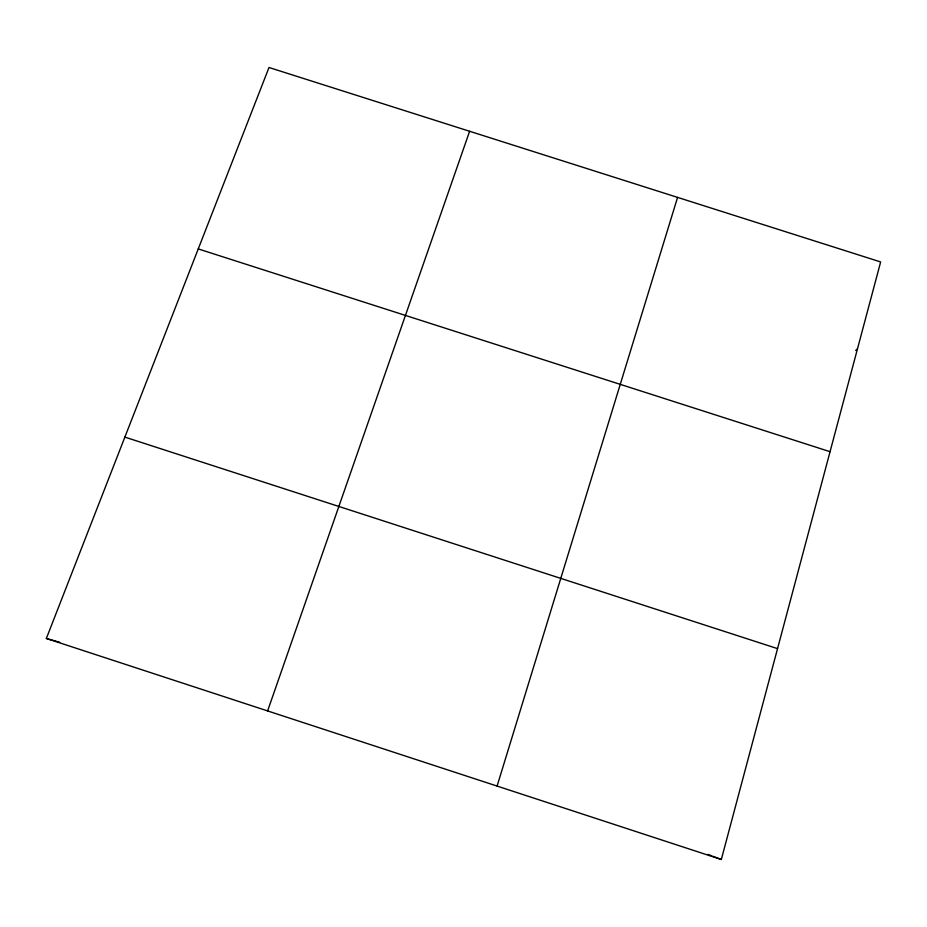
<?xml version="1.0" encoding="UTF-8"?>
<svg xmlns="http://www.w3.org/2000/svg" width="927" height="927" viewBox="0 0 927 927"><rect width="100%" height="100%" fill="white"/><g stroke="black" fill="none" stroke-linecap="round" stroke-linejoin="round"><path stroke-width="1.39" d="M721.322 859.503L880.65 261.947L269.004 67.497L46.35 638.471L721.322 859.503L712.933 856.293M497.092 786.073L677.579 197.393M267.602 710.928L469.618 131.275M855.667 350.499L857.463 348.911M46.35 638.471L59.687 642.226M198.251 248.923L830.059 451.692M124.867 437.104L777.544 648.633M708.089 854.439L711.716 855.83"/></g></svg>
